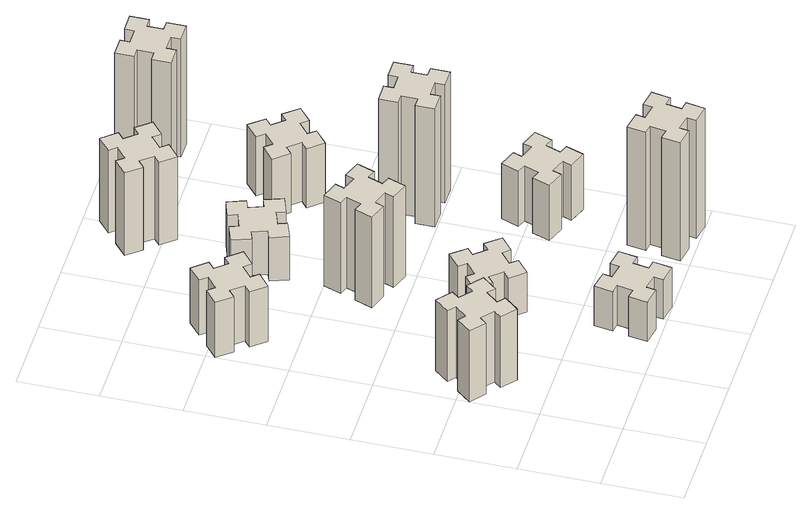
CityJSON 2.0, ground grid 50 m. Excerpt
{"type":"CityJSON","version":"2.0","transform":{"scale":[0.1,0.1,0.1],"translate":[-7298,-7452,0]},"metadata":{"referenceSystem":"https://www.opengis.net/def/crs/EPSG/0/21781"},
"CityObjects":{
"building1":{"type":"Building","attributes":{"class":"1000","function":"1000","usage":"1000","yearOfConstruction":2016,"roofType":"1000","measuredHeight":54,"storeysAboveGround":30,"storeysBelowGround":0},"geometry":[{"type":"Solid","lod":"1","boundaries":[[[[0,1,2,3,4,5,6,7,8,9,10,11,12,13,14,15,16,17,18,19]],[[17,16,20,21]],[[16,15,22,20]],[[15,14,23,22]],[[14,13,24,23]],[[13,12,25,24]],[[12,11,26,25]],[[11,10,27,26]],[[10,9,28,27]],[[9,8,29,28]],[[8,7,30,29]],[[7,6,31,30]],[[6,5,32,31]],[[5,4,33,32]],[[4,3,34,33]],[[3,2,35,34]],[[2,1,36,35]],[[1,0,37,36]],[[0,19,38,37]],[[19,18,39,38]],[[18,17,21,39]],[[24,25,26,27,28,29,30,31,32,33,34,35,36,37,38,39,21,20,22,23]]]]}]},
"building2":{"type":"Building","attributes":{"class":"1000","function":"1000","usage":"1000","yearOfConstruction":2016,"roofType":"1000","measuredHeight":42,"storeysAboveGround":30,"storeysBelowGround":0},"geometry":[{"type":"Solid","lod":"1","boundaries":[[[[40,41,42,43,44,45,46,47,48,49,50,51,52,53,54,55,56,57,58,59]],[[57,56,60,61]],[[56,55,62,60]],[[55,54,63,62]],[[54,53,64,63]],[[53,52,65,64]],[[52,51,66,65]],[[51,50,67,66]],[[50,49,68,67]],[[49,48,69,68]],[[48,47,70,69]],[[47,46,71,70]],[[46,45,72,71]],[[45,44,73,72]],[[44,43,74,73]],[[43,42,75,74]],[[42,41,76,75]],[[41,40,77,76]],[[40,59,78,77]],[[59,58,79,78]],[[58,57,61,79]],[[64,65,66,67,68,69,70,71,72,73,74,75,76,77,78,79,61,60,62,63]]]]}]},
"building3":{"type":"Building","attributes":{"class":"1000","function":"1000","usage":"1000","yearOfConstruction":2016,"roofType":"1000","measuredHeight":30,"storeysAboveGround":30,"storeysBelowGround":0},"geometry":[{"type":"Solid","lod":"1","boundaries":[[[[80,81,82,83,84,85,86,87,88,89,90,91,92,93,94,95,96,97,98,99]],[[97,96,100,101]],[[96,95,102,100]],[[95,94,103,102]],[[94,93,104,103]],[[93,92,105,104]],[[92,91,106,105]],[[91,90,107,106]],[[90,89,108,107]],[[89,88,109,108]],[[88,87,110,109]],[[87,86,111,110]],[[86,85,112,111]],[[85,84,113,112]],[[84,83,114,113]],[[83,82,115,114]],[[82,81,116,115]],[[81,80,117,116]],[[80,99,118,117]],[[99,98,119,118]],[[98,97,101,119]],[[104,105,106,107,108,109,110,111,112,113,114,115,116,117,118,119,101,100,102,103]]]]}]},
"building4":{"type":"Building","attributes":{"class":"1000","function":"1000","usage":"1000","yearOfConstruction":2016,"roofType":"1000","measuredHeight":30,"storeysAboveGround":30,"storeysBelowGround":0},"geometry":[{"type":"Solid","lod":"1","boundaries":[[[[120,121,122,123,124,125,126,127,128,129,130,131,132,133,134,135,136,137,138,139]],[[137,136,140,141]],[[136,135,142,140]],[[135,134,143,142]],[[134,133,144,143]],[[133,132,145,144]],[[132,131,146,145]],[[131,130,147,146]],[[130,129,148,147]],[[129,128,149,148]],[[128,127,150,149]],[[127,126,151,150]],[[126,125,152,151]],[[125,124,153,152]],[[124,123,154,153]],[[123,122,155,154]],[[122,121,156,155]],[[121,120,157,156]],[[120,139,158,157]],[[139,138,159,158]],[[138,137,141,159]],[[144,145,146,147,148,149,150,151,152,153,154,155,156,157,158,159,141,140,142,143]]]]}]},
"building5":{"type":"Building","attributes":{"class":"1000","function":"1000","usage":"1000","yearOfConstruction":2016,"roofType":"1000","measuredHeight":69,"storeysAboveGround":30,"storeysBelowGround":0},"geometry":[{"type":"Solid","lod":"1","boundaries":[[[[160,161,162,163,164,165,166,167,168,169,170,171,172,173,174,175,176,177,178,179]],[[177,176,180,181]],[[176,175,182,180]],[[175,174,183,182]],[[174,173,184,183]],[[173,172,185,184]],[[172,171,186,185]],[[171,170,187,186]],[[170,169,188,187]],[[169,168,189,188]],[[168,167,190,189]],[[167,166,191,190]],[[166,165,192,191]],[[165,164,193,192]],[[164,163,194,193]],[[163,162,195,194]],[[162,161,196,195]],[[161,160,197,196]],[[160,179,198,197]],[[179,178,199,198]],[[178,177,181,199]],[[184,185,186,187,188,189,190,191,192,193,194,195,196,197,198,199,181,180,182,183]]]]}]},
"building6":{"type":"Building","attributes":{"class":"1000","function":"1000","usage":"1000","yearOfConstruction":2016,"roofType":"1000","measuredHeight":33,"storeysAboveGround":30,"storeysBelowGround":0},"geometry":[{"type":"Solid","lod":"1","boundaries":[[[[200,201,202,203,204,205,206,207,208,209,210,211,212,213,214,215,216,217,218,219]],[[217,216,220,221]],[[216,215,222,220]],[[215,214,223,222]],[[214,213,224,223]],[[213,212,225,224]],[[212,211,226,225]],[[211,210,227,226]],[[210,209,228,227]],[[209,208,229,228]],[[208,207,230,229]],[[207,206,231,230]],[[206,205,232,231]],[[205,204,233,232]],[[204,203,234,233]],[[203,202,235,234]],[[202,201,236,235]],[[201,200,237,236]],[[200,219,238,237]],[[219,218,239,238]],[[218,217,221,239]],[[224,225,226,227,228,229,230,231,232,233,234,235,236,237,238,239,221,220,222,223]]]]}]},
"building7":{"type":"Building","attributes":{"class":"1000","function":"1000","usage":"1000","yearOfConstruction":2016,"roofType":"1000","measuredHeight":90,"storeysAboveGround":30,"storeysBelowGround":0},"geometry":[{"type":"Solid","lod":"1","boundaries":[[[[240,241,242,243,244,245,246,247,248,249,250,251,252,253,254,255,256,257,258,259]],[[257,256,260,261]],[[256,255,262,260]],[[255,254,263,262]],[[254,253,264,263]],[[253,252,265,264]],[[252,251,266,265]],[[251,250,267,266]],[[250,249,268,267]],[[249,248,269,268]],[[248,247,270,269]],[[247,246,271,270]],[[246,245,272,271]],[[245,244,273,272]],[[244,243,274,273]],[[243,242,275,274]],[[242,241,276,275]],[[241,240,277,276]],[[240,259,278,277]],[[259,258,279,278]],[[258,257,261,279]],[[264,265,266,267,268,269,270,271,272,273,274,275,276,277,278,279,261,260,262,263]]]]}]},
"building8":{"type":"Building","attributes":{"class":"1000","function":"1000","usage":"1000","yearOfConstruction":2016,"roofType":"1000","measuredHeight":63,"storeysAboveGround":30,"storeysBelowGround":0},"geometry":[{"type":"Solid","lod":"1","boundaries":[[[[280,281,282,283,284,285,286,287,288,289,290,291,292,293,294,295,296,297,298,299]],[[297,296,300,301]],[[296,295,302,300]],[[295,294,303,302]],[[294,293,304,303]],[[293,292,305,304]],[[292,291,306,305]],[[291,290,307,306]],[[290,289,308,307]],[[289,288,309,308]],[[288,287,310,309]],[[287,286,311,310]],[[286,285,312,311]],[[285,284,313,312]],[[284,283,314,313]],[[283,282,315,314]],[[282,281,316,315]],[[281,280,317,316]],[[280,299,318,317]],[[299,298,319,318]],[[298,297,301,319]],[[304,305,306,307,308,309,310,311,312,313,314,315,316,317,318,319,301,300,302,303]]]]}]},
"building9":{"type":"Building","attributes":{"class":"1000","function":"1000","usage":"1000","yearOfConstruction":2016,"roofType":"1000","measuredHeight":42,"storeysAboveGround":30,"storeysBelowGround":0},"geometry":[{"type":"Solid","lod":"1","boundaries":[[[[320,321,322,323,324,325,326,327,328,329,330,331,332,333,334,335,336,337,338,339]],[[337,336,340,341]],[[336,335,342,340]],[[335,334,343,342]],[[334,333,344,343]],[[333,332,345,344]],[[332,331,346,345]],[[331,330,347,346]],[[330,329,348,347]],[[329,328,349,348]],[[328,327,350,349]],[[327,326,351,350]],[[326,325,352,351]],[[325,324,353,352]],[[324,323,354,353]],[[323,322,355,354]],[[322,321,356,355]],[[321,320,357,356]],[[320,339,358,357]],[[339,338,359,358]],[[338,337,341,359]],[[344,345,346,347,348,349,350,351,352,353,354,355,356,357,358,359,341,340,342,343]]]]}]},
"building10":{"type":"Building","attributes":{"class":"1000","function":"1000","usage":"1000","yearOfConstruction":2016,"roofType":"1000","measuredHeight":90,"storeysAboveGround":30,"storeysBelowGround":0},"geometry":[{"type":"Solid","lod":"1","boundaries":[[[[360,361,362,363,364,365,366,367,368,369,370,371,372,373,374,375,376,377,378,379]],[[377,376,380,381]],[[376,375,382,380]],[[375,374,383,382]],[[374,373,384,383]],[[373,372,385,384]],[[372,371,386,385]],[[371,370,387,386]],[[370,369,388,387]],[[369,368,389,388]],[[368,367,390,389]],[[367,366,391,390]],[[366,365,392,391]],[[365,364,393,392]],[[364,363,394,393]],[[363,362,395,394]],[[362,361,396,395]],[[361,360,397,396]],[[360,379,398,397]],[[379,378,399,398]],[[378,377,381,399]],[[384,385,386,387,388,389,390,391,392,393,394,395,396,397,398,399,381,380,382,383]]]]}]},
"building11":{"type":"Building","attributes":{"class":"1000","function":"1000","usage":"1000","yearOfConstruction":2016,"roofType":"1000","measuredHeight":45,"storeysAboveGround":30,"storeysBelowGround":0},"geometry":[{"type":"Solid","lod":"1","boundaries":[[[[400,401,402,403,404,405,406,407,408,409,410,411,412,413,414,415,416,417,418,419]],[[417,416,420,421]],[[416,415,422,420]],[[415,414,423,422]],[[414,413,424,423]],[[413,412,425,424]],[[412,411,426,425]],[[411,410,427,426]],[[410,409,428,427]],[[409,408,429,428]],[[408,407,430,429]],[[407,406,431,430]],[[406,405,432,431]],[[405,404,433,432]],[[404,403,434,433]],[[403,402,435,434]],[[402,401,436,435]],[[401,400,437,436]],[[400,419,438,437]],[[419,418,439,438]],[[418,417,421,439]],[[424,425,426,427,428,429,430,431,432,433,434,435,436,437,438,439,421,420,422,423]]]]}]},
"building12":{"type":"Building","attributes":{"class":"1000","function":"1000","usage":"1000","yearOfConstruction":2016,"roofType":"1000","measuredHeight":90,"storeysAboveGround":30,"storeysBelowGround":0},"geometry":[{"type":"Solid","lod":"1","boundaries":[[[[440,441,442,443,444,445,446,447,448,449,450,451,452,453,454,455,456,457,458,459]],[[457,456,460,461]],[[456,455,462,460]],[[455,454,463,462]],[[454,453,464,463]],[[453,452,465,464]],[[452,451,466,465]],[[451,450,467,466]],[[450,449,468,467]],[[449,448,469,468]],[[448,447,470,469]],[[447,446,471,470]],[[446,445,472,471]],[[445,444,473,472]],[[444,443,474,473]],[[443,442,475,474]],[[442,441,476,475]],[[441,440,477,476]],[[440,459,478,477]],[[459,458,479,478]],[[458,457,461,479]],[[464,465,466,467,468,469,470,471,472,473,474,475,476,477,478,479,461,460,462,463]]]]}]}
},
"vertices":[
[136,893,0],[213,829,0],[174,783,0],[266,706,0],[343,798,0],[297,836,0],[362,913,0],[408,874,0],[485,966,0],[393,1043,0],[354,997,0],[278,1062,0],[316,1108,0],[224,1185,0],[147,1093,0],[193,1054,0],[129,978,0],[83,1016,0],[6,924,0],[98,847,0],[129,978,540],[83,1016,540],[193,1054,540],[147,1093,540],[224,1185,540],[316,1108,540],[278,1062,540],[354,997,540],[393,1043,540],[485,966,540],[408,874,540],[362,913,540],[297,836,540],[343,798,540],[266,706,540],[174,783,540],[213,829,540],[136,893,540],[98,847,540],[6,924,540],
[129,2393,0],[193,2316,0],[147,2278,0],[224,2186,0],[316,2263,0],[278,2309,0],[354,2373,0],[393,2327,0],[485,2404,0],[408,2496,0],[362,2458,0],[297,2534,0],[343,2573,0],[266,2665,0],[174,2588,0],[213,2542,0],[136,2477,0],[98,2523,0],[6,2446,0],[83,2354,0],[136,2477,420],[98,2523,420],[213,2542,420],[174,2588,420],[266,2665,420],[343,2573,420],[297,2534,420],[362,2458,420],[408,2496,420],[485,2404,420],[393,2327,420],[354,2373,420],[278,2309,420],[316,2263,420],[224,2186,420],[147,2278,420],[193,2316,420],[129,2393,420],[83,2354,420],[6,2446,420],
[886,274,0],[868,175,0],[809,186,0],[788,67,0],[907,47,0],[917,106,0],[1015,88,0],[1005,29,0],[1123,8,0],[1144,127,0],[1085,137,0],[1102,235,0],[1161,225,0],[1182,343,0],[1064,364,0],[1054,305,0],[955,322,0],[966,381,0],[847,402,0],[827,284,0],[955,322,300],[966,381,300],[1054,305,300],[1064,364,300],[1182,343,300],[1161,225,300],[1102,235,300],[1085,137,300],[1144,127,300],[1123,8,300],[1005,29,300],[1015,88,300],[917,106,300],[907,47,300],[788,67,300],[809,186,300],[868,175,300],[886,274,300],[827,284,300],[847,402,300],
[918,929,0],[994,993,0],[1033,947,0],[1125,1024,0],[1048,1116,0],[1002,1078,0],[937,1154,0],[983,1193,0],[906,1285,0],[814,1208,0],[853,1162,0],[776,1097,0],[738,1143,0],[646,1066,0],[723,974,0],[769,1013,0],[833,936,0],[787,898,0],[864,806,0],[956,883,0],[833,936,300],[787,898,300],[769,1013,300],[723,974,300],[646,1066,300],[738,1143,300],[776,1097,300],[853,1162,300],[814,1208,300],[906,1285,300],[983,1193,300],[937,1154,300],[1002,1078,300],[1048,1116,300],[1125,1024,300],[1033,947,300],[994,993,300],[918,929,300],[956,883,300],[864,806,300],
[972,1701,0],[1006,1795,0],[1062,1774,0],[1103,1887,0],[990,1928,0],[970,1872,0],[876,1906,0],[897,1962,0],[784,2003,0],[743,1890,0],[799,1870,0],[765,1776,0],[709,1797,0],[667,1684,0],[780,1643,0],[801,1699,0],[895,1665,0],[874,1609,0],[987,1567,0],[1028,1680,0],[895,1665,690],[874,1609,690],[801,1699,690],[780,1643,690],[667,1684,690],[709,1797,690],[765,1776,690],[799,1870,690],[743,1890,690],[784,2003,690],[897,1962,690],[876,1906,690],[970,1872,690],[990,1928,690],[1103,1887,690],[1062,1774,690],[1006,1795,690],[972,1701,690],[1028,1680,690],[987,1567,690],
[876,2305,0],[970,2339,0],[990,2283,0],[1103,2324,0],[1062,2437,0],[1006,2416,0],[972,2510,0],[1028,2530,0],[987,2643,0],[874,2602,0],[895,2546,0],[801,2512,0],[780,2568,0],[667,2527,0],[709,2414,0],[765,2435,0],[799,2341,0],[743,2320,0],[784,2207,0],[897,2249,0],[799,2341,330],[743,2320,330],[765,2435,330],[709,2414,330],[667,2527,330],[780,2568,330],[801,2512,330],[895,2546,330],[874,2602,330],[987,2643,330],[1028,2530,330],[972,2510,330],[1006,2416,330],[1062,2437,330],[1103,2324,330],[990,2283,330],[970,2339,330],[876,2305,330],[897,2249,330],[784,2207,330],
[1794,305,0],[1695,322,0],[1706,381,0],[1587,402,0],[1567,284,0],[1626,274,0],[1608,175,0],[1549,186,0],[1528,67,0],[1647,47,0],[1657,106,0],[1755,88,0],[1745,29,0],[1863,8,0],[1884,127,0],[1825,137,0],[1842,235,0],[1901,225,0],[1922,343,0],[1804,364,0],[1842,235,900],[1901,225,900],[1825,137,900],[1884,127,900],[1863,8,900],[1745,29,900],[1755,88,900],[1657,106,900],[1647,47,900],[1528,67,900],[1549,186,900],[1608,175,900],[1626,274,900],[1567,284,900],[1587,402,900],[1706,381,900],[1695,322,900],[1794,305,900],[1804,364,900],[1922,343,900],
[1102,3198,0],[1037,3274,0],[1083,3313,0],[1006,3405,0],[914,3328,0],[953,3282,0],[876,3217,0],[838,3263,0],[746,3186,0],[823,3094,0],[869,3133,0],[933,3056,0],[887,3018,0],[964,2926,0],[1056,3003,0],[1018,3049,0],[1094,3113,0],[1133,3067,0],[1225,3144,0],[1148,3236,0],[1094,3113,630],[1133,3067,630],[1018,3049,630],[1056,3003,630],[964,2926,630],[887,3018,630],[933,3056,630],[869,3133,630],[823,3094,630],[746,3186,630],[838,3263,630],[876,3217,630],[953,3282,630],[914,3328,630],[1006,3405,630],[1083,3313,630],[1037,3274,630],[1102,3198,630],[1148,3236,630],[1225,3144,630],
[1641,859,0],[1735,825,0],[1714,769,0],[1827,727,0],[1868,840,0],[1812,861,0],[1846,955,0],[1902,934,0],[1943,1047,0],[1830,1088,0],[1810,1032,0],[1716,1066,0],[1737,1122,0],[1624,1163,0],[1583,1050,0],[1639,1030,0],[1605,936,0],[1549,957,0],[1507,844,0],[1620,803,0],[1605,936,420],[1549,957,420],[1639,1030,420],[1583,1050,420],[1624,1163,420],[1737,1122,420],[1716,1066,420],[1810,1032,420],[1830,1088,420],[1943,1047,420],[1902,934,420],[1846,955,420],[1812,861,420],[1868,840,420],[1827,727,420],[1714,769,420],[1735,825,420],[1641,859,420],[1620,803,420],[1507,844,420],
[1735,1635,0],[1735,1735,0],[1795,1735,0],[1795,1855,0],[1675,1855,0],[1675,1795,0],[1575,1795,0],[1575,1855,0],[1455,1855,0],[1455,1735,0],[1515,1735,0],[1515,1635,0],[1455,1635,0],[1455,1515,0],[1575,1515,0],[1575,1575,0],[1675,1575,0],[1675,1515,0],[1795,1515,0],[1795,1635,0],[1675,1575,900],[1675,1515,900],[1575,1575,900],[1575,1515,900],[1455,1515,900],[1455,1635,900],[1515,1635,900],[1515,1735,900],[1455,1735,900],[1455,1855,900],[1575,1855,900],[1575,1795,900],[1675,1795,900],[1675,1855,900],[1795,1855,900],[1795,1735,900],[1735,1735,900],[1735,1635,900],[1795,1635,900],[1795,1515,900],
[1409,2393,0],[1473,2316,0],[1427,2278,0],[1504,2186,0],[1596,2263,0],[1558,2309,0],[1634,2373,0],[1673,2327,0],[1765,2404,0],[1688,2496,0],[1642,2458,0],[1577,2534,0],[1623,2573,0],[1546,2665,0],[1454,2588,0],[1493,2542,0],[1416,2477,0],[1378,2523,0],[1286,2446,0],[1363,2354,0],[1416,2477,450],[1378,2523,450],[1493,2542,450],[1454,2588,450],[1546,2665,450],[1623,2573,450],[1577,2534,450],[1642,2458,450],[1688,2496,450],[1765,2404,450],[1673,2327,450],[1634,2373,450],[1558,2309,450],[1596,2263,450],[1504,2186,450],[1427,2278,450],[1473,2316,450],[1409,2393,450],[1363,2354,450],[1286,2446,450],
[1575,3155,0],[1675,3155,0],[1675,3095,0],[1795,3095,0],[1795,3215,0],[1735,3215,0],[1735,3315,0],[1795,3315,0],[1795,3435,0],[1675,3435,0],[1675,3375,0],[1575,3375,0],[1575,3435,0],[1455,3435,0],[1455,3315,0],[1515,3315,0],[1515,3215,0],[1455,3215,0],[1455,3095,0],[1575,3095,0],[1515,3215,900],[1455,3215,900],[1515,3315,900],[1455,3315,900],[1455,3435,900],[1575,3435,900],[1575,3375,900],[1675,3375,900],[1675,3435,900],[1795,3435,900],[1795,3315,900],[1735,3315,900],[1735,3215,900],[1795,3215,900],[1795,3095,900],[1675,3095,900],[1675,3155,900],[1575,3155,900],[1575,3095,900],[1455,3095,900]
]}
